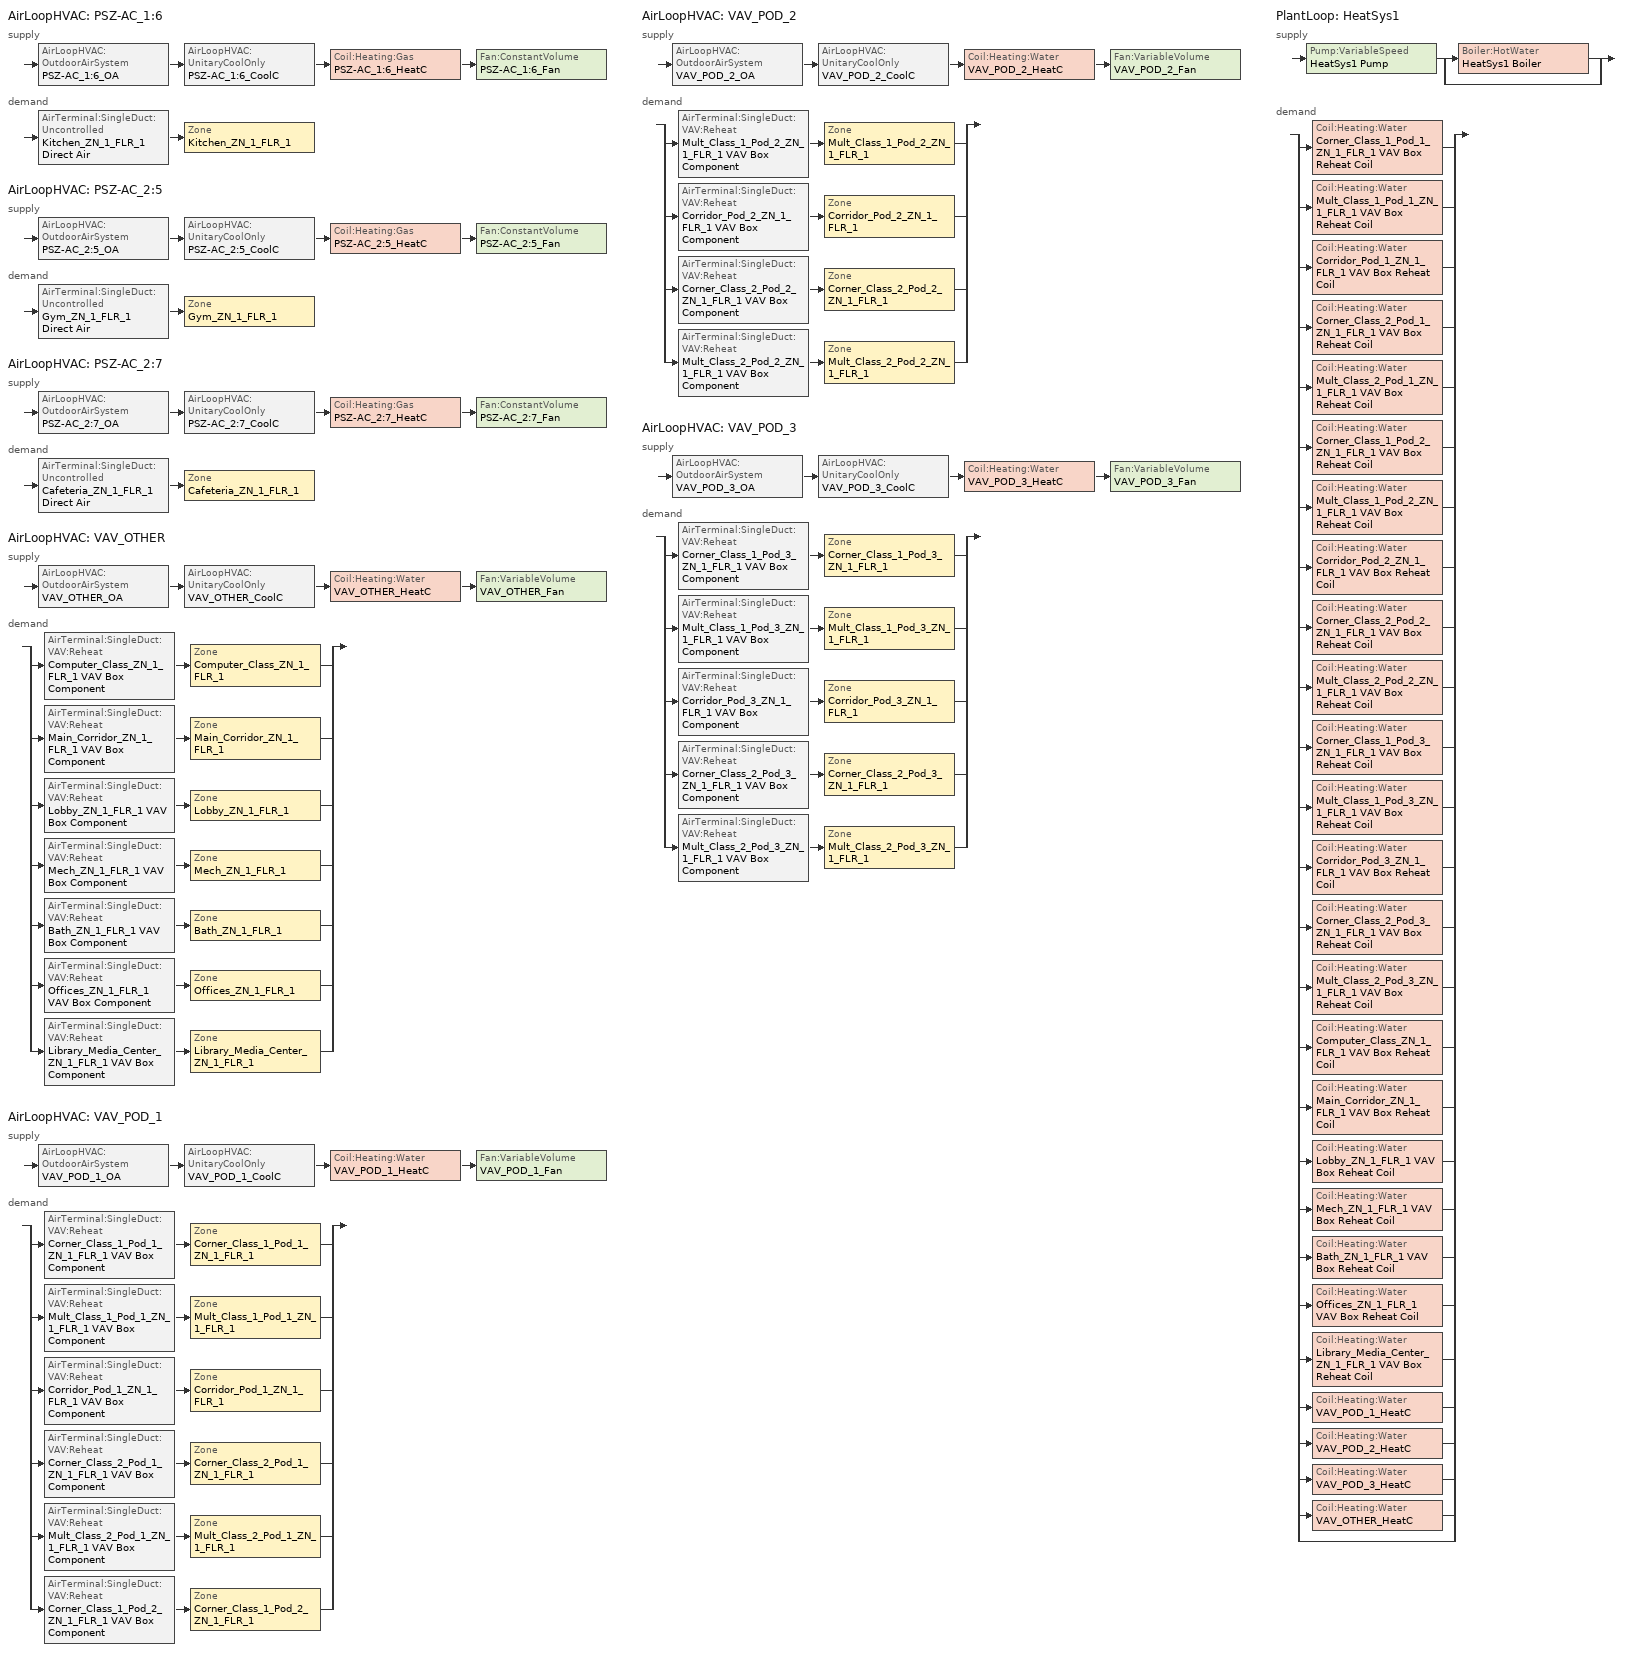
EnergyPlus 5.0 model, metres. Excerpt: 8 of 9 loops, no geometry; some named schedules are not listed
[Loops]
AirLoopHVAC 'PSZ-AC_1:6'
 supply: AirLoopHVAC:OutdoorAirSystem 'PSZ-AC_1:6_OA' > AirLoopHVAC:UnitaryCoolOnly 'PSZ-AC_1:6_CoolC' > Coil:Heating:Gas 'PSZ-AC_1:6_HeatC' > Fan:ConstantVolume 'PSZ-AC_1:6_Fan'
 demand: AirTerminal:SingleDuct:Uncontrolled 'Kitchen_ZN_1_FLR_1 Direct Air' > Zone 'Kitchen_ZN_1_FLR_1'
AirLoopHVAC 'PSZ-AC_2:5'
 supply: AirLoopHVAC:OutdoorAirSystem 'PSZ-AC_2:5_OA' > AirLoopHVAC:UnitaryCoolOnly 'PSZ-AC_2:5_CoolC' > Coil:Heating:Gas 'PSZ-AC_2:5_HeatC' > Fan:ConstantVolume 'PSZ-AC_2:5_Fan'
 demand: AirTerminal:SingleDuct:Uncontrolled 'Gym_ZN_1_FLR_1 Direct Air' > Zone 'Gym_ZN_1_FLR_1'
AirLoopHVAC 'PSZ-AC_2:7'
 supply: AirLoopHVAC:OutdoorAirSystem 'PSZ-AC_2:7_OA' > AirLoopHVAC:UnitaryCoolOnly 'PSZ-AC_2:7_CoolC' > Coil:Heating:Gas 'PSZ-AC_2:7_HeatC' > Fan:ConstantVolume 'PSZ-AC_2:7_Fan'
 demand: AirTerminal:SingleDuct:Uncontrolled 'Cafeteria_ZN_1_FLR_1 Direct Air' > Zone 'Cafeteria_ZN_1_FLR_1'
AirLoopHVAC 'VAV_OTHER'
 supply: AirLoopHVAC:OutdoorAirSystem 'VAV_OTHER_OA' > AirLoopHVAC:UnitaryCoolOnly 'VAV_OTHER_CoolC' > Coil:Heating:Water 'VAV_OTHER_HeatC' > Fan:VariableVolume 'VAV_OTHER_Fan'
 demand: split
  | AirTerminal:SingleDuct:VAV:Reheat 'Computer_Class_ZN_1_FLR_1 VAV Box Component' > Zone 'Computer_Class_ZN_1_FLR_1'
  | AirTerminal:SingleDuct:VAV:Reheat 'Main_Corridor_ZN_1_FLR_1 VAV Box Component' > Zone 'Main_Corridor_ZN_1_FLR_1'
  | AirTerminal:SingleDuct:VAV:Reheat 'Lobby_ZN_1_FLR_1 VAV Box Component' > Zone 'Lobby_ZN_1_FLR_1'
  | AirTerminal:SingleDuct:VAV:Reheat 'Mech_ZN_1_FLR_1 VAV Box Component' > Zone 'Mech_ZN_1_FLR_1'
  | AirTerminal:SingleDuct:VAV:Reheat 'Bath_ZN_1_FLR_1 VAV Box Component' > Zone 'Bath_ZN_1_FLR_1'
  | AirTerminal:SingleDuct:VAV:Reheat 'Offices_ZN_1_FLR_1 VAV Box Component' > Zone 'Offices_ZN_1_FLR_1'
  | AirTerminal:SingleDuct:VAV:Reheat 'Library_Media_Center_ZN_1_FLR_1 VAV Box Component' > Zone 'Library_Media_Center_ZN_1_FLR_1'
AirLoopHVAC 'VAV_POD_1'
 supply: AirLoopHVAC:OutdoorAirSystem 'VAV_POD_1_OA' > AirLoopHVAC:UnitaryCoolOnly 'VAV_POD_1_CoolC' > Coil:Heating:Water 'VAV_POD_1_HeatC' > Fan:VariableVolume 'VAV_POD_1_Fan'
 demand: split
  | AirTerminal:SingleDuct:VAV:Reheat 'Corner_Class_1_Pod_1_ZN_1_FLR_1 VAV Box Component' > Zone 'Corner_Class_1_Pod_1_ZN_1_FLR_1'
  | AirTerminal:SingleDuct:VAV:Reheat 'Mult_Class_1_Pod_1_ZN_1_FLR_1 VAV Box Component' > Zone 'Mult_Class_1_Pod_1_ZN_1_FLR_1'
  | AirTerminal:SingleDuct:VAV:Reheat 'Corridor_Pod_1_ZN_1_FLR_1 VAV Box Component' > Zone 'Corridor_Pod_1_ZN_1_FLR_1'
  | AirTerminal:SingleDuct:VAV:Reheat 'Corner_Class_2_Pod_1_ZN_1_FLR_1 VAV Box Component' > Zone 'Corner_Class_2_Pod_1_ZN_1_FLR_1'
  | AirTerminal:SingleDuct:VAV:Reheat 'Mult_Class_2_Pod_1_ZN_1_FLR_1 VAV Box Component' > Zone 'Mult_Class_2_Pod_1_ZN_1_FLR_1'
  | AirTerminal:SingleDuct:VAV:Reheat 'Corner_Class_1_Pod_2_ZN_1_FLR_1 VAV Box Component' > Zone 'Corner_Class_1_Pod_2_ZN_1_FLR_1'
AirLoopHVAC 'VAV_POD_2'
 supply: AirLoopHVAC:OutdoorAirSystem 'VAV_POD_2_OA' > AirLoopHVAC:UnitaryCoolOnly 'VAV_POD_2_CoolC' > Coil:Heating:Water 'VAV_POD_2_HeatC' > Fan:VariableVolume 'VAV_POD_2_Fan'
 demand: split
  | AirTerminal:SingleDuct:VAV:Reheat 'Mult_Class_1_Pod_2_ZN_1_FLR_1 VAV Box Component' > Zone 'Mult_Class_1_Pod_2_ZN_1_FLR_1'
  | AirTerminal:SingleDuct:VAV:Reheat 'Corridor_Pod_2_ZN_1_FLR_1 VAV Box Component' > Zone 'Corridor_Pod_2_ZN_1_FLR_1'
  | AirTerminal:SingleDuct:VAV:Reheat 'Corner_Class_2_Pod_2_ZN_1_FLR_1 VAV Box Component' > Zone 'Corner_Class_2_Pod_2_ZN_1_FLR_1'
  | AirTerminal:SingleDuct:VAV:Reheat 'Mult_Class_2_Pod_2_ZN_1_FLR_1 VAV Box Component' > Zone 'Mult_Class_2_Pod_2_ZN_1_FLR_1'
AirLoopHVAC 'VAV_POD_3'
 supply: AirLoopHVAC:OutdoorAirSystem 'VAV_POD_3_OA' > AirLoopHVAC:UnitaryCoolOnly 'VAV_POD_3_CoolC' > Coil:Heating:Water 'VAV_POD_3_HeatC' > Fan:VariableVolume 'VAV_POD_3_Fan'
 demand: split
  | AirTerminal:SingleDuct:VAV:Reheat 'Corner_Class_1_Pod_3_ZN_1_FLR_1 VAV Box Component' > Zone 'Corner_Class_1_Pod_3_ZN_1_FLR_1'
  | AirTerminal:SingleDuct:VAV:Reheat 'Mult_Class_1_Pod_3_ZN_1_FLR_1 VAV Box Component' > Zone 'Mult_Class_1_Pod_3_ZN_1_FLR_1'
  | AirTerminal:SingleDuct:VAV:Reheat 'Corridor_Pod_3_ZN_1_FLR_1 VAV Box Component' > Zone 'Corridor_Pod_3_ZN_1_FLR_1'
  | AirTerminal:SingleDuct:VAV:Reheat 'Corner_Class_2_Pod_3_ZN_1_FLR_1 VAV Box Component' > Zone 'Corner_Class_2_Pod_3_ZN_1_FLR_1'
  | AirTerminal:SingleDuct:VAV:Reheat 'Mult_Class_2_Pod_3_ZN_1_FLR_1 VAV Box Component' > Zone 'Mult_Class_2_Pod_3_ZN_1_FLR_1'
PlantLoop 'HeatSys1'
 supply: Pump:VariableSpeed 'HeatSys1 Pump' > split
  | Boiler:HotWater 'HeatSys1 Boiler'
  | bypass
 demand: split
  | Coil:Heating:Water 'Corner_Class_1_Pod_1_ZN_1_FLR_1 VAV Box Reheat Coil'
  | Coil:Heating:Water 'Mult_Class_1_Pod_1_ZN_1_FLR_1 VAV Box Reheat Coil'
  | Coil:Heating:Water 'Corridor_Pod_1_ZN_1_FLR_1 VAV Box Reheat Coil'
  | Coil:Heating:Water 'Corner_Class_2_Pod_1_ZN_1_FLR_1 VAV Box Reheat Coil'
  | Coil:Heating:Water 'Mult_Class_2_Pod_1_ZN_1_FLR_1 VAV Box Reheat Coil'
  | Coil:Heating:Water 'Corner_Class_1_Pod_2_ZN_1_FLR_1 VAV Box Reheat Coil'
  | Coil:Heating:Water 'Mult_Class_1_Pod_2_ZN_1_FLR_1 VAV Box Reheat Coil'
  | Coil:Heating:Water 'Corridor_Pod_2_ZN_1_FLR_1 VAV Box Reheat Coil'
  | Coil:Heating:Water 'Corner_Class_2_Pod_2_ZN_1_FLR_1 VAV Box Reheat Coil'
  | Coil:Heating:Water 'Mult_Class_2_Pod_2_ZN_1_FLR_1 VAV Box Reheat Coil'
  | Coil:Heating:Water 'Corner_Class_1_Pod_3_ZN_1_FLR_1 VAV Box Reheat Coil'
  | Coil:Heating:Water 'Mult_Class_1_Pod_3_ZN_1_FLR_1 VAV Box Reheat Coil'
  | Coil:Heating:Water 'Corridor_Pod_3_ZN_1_FLR_1 VAV Box Reheat Coil'
  | Coil:Heating:Water 'Corner_Class_2_Pod_3_ZN_1_FLR_1 VAV Box Reheat Coil'
  | Coil:Heating:Water 'Mult_Class_2_Pod_3_ZN_1_FLR_1 VAV Box Reheat Coil'
  | Coil:Heating:Water 'Computer_Class_ZN_1_FLR_1 VAV Box Reheat Coil'
  | Coil:Heating:Water 'Main_Corridor_ZN_1_FLR_1 VAV Box Reheat Coil'
  | Coil:Heating:Water 'Lobby_ZN_1_FLR_1 VAV Box Reheat Coil'
  | Coil:Heating:Water 'Mech_ZN_1_FLR_1 VAV Box Reheat Coil'
  | Coil:Heating:Water 'Bath_ZN_1_FLR_1 VAV Box Reheat Coil'
  | Coil:Heating:Water 'Offices_ZN_1_FLR_1 VAV Box Reheat Coil'
  | Coil:Heating:Water 'Library_Media_Center_ZN_1_FLR_1 VAV Box Reheat Coil'
  | Coil:Heating:Water 'VAV_POD_1_HeatC'
  | Coil:Heating:Water 'VAV_POD_2_HeatC'
  | Coil:Heating:Water 'VAV_POD_3_HeatC'
  | Coil:Heating:Water 'VAV_OTHER_HeatC'
  | bypass
[Fan:ConstantVolume] Availablility Schedule=HVACOperationSchd; Pressure Rise=622; Maximum Flow Rate=AUTOSIZE; Motor In Airstream Fraction=1
Name | Fan Efficiency | Motor Efficiency
PSZ-AC_1:6_Fan | 0.53625 | 0.825
PSZ-AC_2:5_Fan | 0.546 | 0.84
PSZ-AC_2:7_Fan | 0.56875 | 0.875
[Fan:VariableVolume] Availability Schedule=HVACOperationSchd; Maximum Flow Rate {m3/s}=AUTOSIZE; Minimum Flow Rate {m3/s}=0; Motor In Airstream Fraction=1; Fan Coefficient 1=0.0407599; Fan Coefficient 2=0.088045; Fan Coefficient 3=-0.0729261; Fan Coefficient 4=0.94374; Fan Coefficient 5=0
Name | Fan Efficiency | Pressure Rise | Motor Efficiency
VAV_OTHER_Fan; VAV_POD_1_Fan | 0.5915 | 1109.648 | 0.91
VAV_POD_2_Fan; VAV_POD_3_Fan | 0.56875 | 622 | 0.875
[Fan:ZoneExhaust] Availability Schedule=HVACOperationSchd
Name | Fan Efficiency | Pressure Rise {Pa} | Maximum Flow Rate {m3/s} [*******]
Bath_ZN_1_FLR_1 Exhaust Fan | 0.338 | 125 | 0.2832
Cafeteria_ZN_1_FLR_1 Exhaust Fan | 1 | 1.0e-006 | 1.3554
Kitchen_ZN_1_FLR_1 Exhaust Fan | 1 | 1.0e-006 | 0.2016
[Coil:Heating:Gas] Availability Schedule=ALWAYS_ON; Nominal Capacity=AUTOSIZE
Name | Gas Burner Efficiency
PSZ-AC_1:6_HeatC; PSZ-AC_2:5_HeatC | 0.8
PSZ-AC_2:7_HeatC | 0.78
[Coil:Cooling:DX:SingleSpeed] Availability Schedule=ALWAYS_ON; Rated Total Cooling Capacity {W}=AUTOSIZE; Rated Sensible Heat Ratio=AUTOSIZE; Rated Air Flow Rate=AUTOSIZE; Total Cooling Capacity Function of Temperature Curve=Cool-Cap-fT; Total Cooling Capacity Function of Flow Fraction Curve=ConstantCubic; Energy Input Ratio Function of Temperature Curve=Cool-EIR-fT; Energy Input Ratio Function of Flow Fraction Curve=ConstantCubic; Part Load Fraction Correlation Curve=Cool-PLF-fPLR
Name | Rated COP
PSZ-AC_1:6_CoolC DXCoil | 3.66668
PSZ-AC_2:5_CoolC DXCoil | 3.50016
[Coil:Cooling:DX:TwoSpeed] Availability Schedule=ALWAYS_ON; Rated High Speed Total Cooling Capacity {W}=AUTOSIZE; Rated High Speed Sensible Heat Ratio=AUTOSIZE; Rated High Speed Air Flow Rate {m3/s}=AUTOSIZE; Total Cooling Capacity Function of Temperature Curve=Measured_CoolCStandard10Ton_CapFT; Total Cooling Capacity Function of Flow Fraction Curve=Measured_CoolCStandard10Ton_CapFF; Energy Input Ratio Function of Temperature Curve=Measured_CoolCStandard10Ton_EIRFT; Energy Input Ratio Function of Flow Fraction Curve=Measured_CoolCStandard10Ton_EIRFFF; Part Load Fraction Correlation Curve=No_PLR_Degredation; Rated Low Speed Total Cooling Capacity {W}=AUTOSIZE; Rated Low Speed Sensible Heat Ratio=AUTOSIZE; Rated Low Speed Air Flow Rate {m3/s}=AUTOSIZE; Low Speed Total Cooling Capacity Function of Temperature Curve=Measured_LowSpeedCoolCapLSFT; Low Speed Energy Input Ratio Function of Temperature Curve=Measured_LowSpeedCoolEIRLSFT
Name | Rated High Speed COP | Rated Low Speed COP				Based on measured 13.96 EER without Evap Fan
PSZ-AC_2:7_CoolC DXCoil | 3.30033 | 3.34947
VAV_OTHER_CoolC DXCoil; VAV_POD_1_CoolC DXCoil; VAV_POD_2_CoolC DXCoil; VAV_POD_3_CoolC DXCoil | 3.23372 | 3.28187
[Coil:Heating:Water] Availablility Schedule=ALWAYS_ON; U-Factor Times Area Value {W/K}=AUTOSIZE; Maximum Water Flow Rate {m3/s}=AUTOSIZE; Coil Peformance input method=UFactorTimesAreaAndDesignWaterFlowRate; Nominal Capacity=AUTOSIZE; Design Inlet Water Temperature=82.2; Design Inlet Air Temperature=16.6; Design Outlet Water Temperature=71.1; Design Outlet Air Temperature=32.2
Bath_ZN_1_FLR_1 VAV Box Reheat Coil; Computer_Class_ZN_1_FLR_1 VAV Box Reheat Coil; Corner_Class_1_Pod_1_ZN_1_FLR_1 VAV Box Reheat Coil; Corner_Class_1_Pod_2_ZN_1_FLR_1 VAV Box Reheat Coil; Corner_Class_1_Pod_3_ZN_1_FLR_1 VAV Box Reheat Coil; Corner_Class_2_Pod_1_ZN_1_FLR_1 VAV Box Reheat Coil; Corner_Class_2_Pod_2_ZN_1_FLR_1 VAV Box Reheat Coil; Corner_Class_2_Pod_3_ZN_1_FLR_1 VAV Box Reheat Coil; Corridor_Pod_1_ZN_1_FLR_1 VAV Box Reheat Coil; Corridor_Pod_2_ZN_1_FLR_1 VAV Box Reheat Coil; Corridor_Pod_3_ZN_1_FLR_1 VAV Box Reheat Coil; Library_Media_Center_ZN_1_FLR_1 VAV Box Reheat Coil; Lobby_ZN_1_FLR_1 VAV Box Reheat Coil; Main_Corridor_ZN_1_FLR_1 VAV Box Reheat Coil; Mech_ZN_1_FLR_1 VAV Box Reheat Coil; Mult_Class_1_Pod_1_ZN_1_FLR_1 VAV Box Reheat Coil; Mult_Class_1_Pod_2_ZN_1_FLR_1 VAV Box Reheat Coil; Mult_Class_1_Pod_3_ZN_1_FLR_1 VAV Box Reheat Coil; Mult_Class_2_Pod_1_ZN_1_FLR_1 VAV Box Reheat Coil; Mult_Class_2_Pod_2_ZN_1_FLR_1 VAV Box Reheat Coil; Mult_Class_2_Pod_3_ZN_1_FLR_1 VAV Box Reheat Coil; Offices_ZN_1_FLR_1 VAV Box Reheat Coil; VAV_OTHER_HeatC; VAV_POD_1_HeatC; VAV_POD_2_HeatC; VAV_POD_3_HeatC
[AirTerminal:SingleDuct:VAV:Reheat] Availability Schedule=ALWAYS_ON; Maximum Air Flow Rate {m3/s}=AUTOSIZE; Zone Minimum Air Flow Input Method=Constant; Constant Minimum Air Flow Fraction=0.3; Maximum Hot Water or Steam Flow Rate {m3/s}=AUTOSIZE; Minimum Hot Water or Steam Flow Rate {m3/s}=0; Convergence Tolerance=0.001; Damper Heating Action=NORMAL
Name | Reheat Coil
Bath_ZN_1_FLR_1 VAV Box Component | Bath_ZN_1_FLR_1 VAV Box Reheat Coil
Computer_Class_ZN_1_FLR_1 VAV Box Component | Computer_Class_ZN_1_FLR_1 VAV Box Reheat Coil
Corner_Class_1_Pod_1_ZN_1_FLR_1 VAV Box Component | Corner_Class_1_Pod_1_ZN_1_FLR_1 VAV Box Reheat Coil
Corner_Class_1_Pod_2_ZN_1_FLR_1 VAV Box Component | Corner_Class_1_Pod_2_ZN_1_FLR_1 VAV Box Reheat Coil
Corner_Class_1_Pod_3_ZN_1_FLR_1 VAV Box Component | Corner_Class_1_Pod_3_ZN_1_FLR_1 VAV Box Reheat Coil
Corner_Class_2_Pod_1_ZN_1_FLR_1 VAV Box Component | Corner_Class_2_Pod_1_ZN_1_FLR_1 VAV Box Reheat Coil
Corner_Class_2_Pod_2_ZN_1_FLR_1 VAV Box Component | Corner_Class_2_Pod_2_ZN_1_FLR_1 VAV Box Reheat Coil
Corner_Class_2_Pod_3_ZN_1_FLR_1 VAV Box Component | Corner_Class_2_Pod_3_ZN_1_FLR_1 VAV Box Reheat Coil
Corridor_Pod_1_ZN_1_FLR_1 VAV Box Component | Corridor_Pod_1_ZN_1_FLR_1 VAV Box Reheat Coil
Corridor_Pod_2_ZN_1_FLR_1 VAV Box Component | Corridor_Pod_2_ZN_1_FLR_1 VAV Box Reheat Coil
Corridor_Pod_3_ZN_1_FLR_1 VAV Box Component | Corridor_Pod_3_ZN_1_FLR_1 VAV Box Reheat Coil
Library_Media_Center_ZN_1_FLR_1 VAV Box Component | Library_Media_Center_ZN_1_FLR_1 VAV Box Reheat Coil
Lobby_ZN_1_FLR_1 VAV Box Component | Lobby_ZN_1_FLR_1 VAV Box Reheat Coil
Main_Corridor_ZN_1_FLR_1 VAV Box Component | Main_Corridor_ZN_1_FLR_1 VAV Box Reheat Coil
Mech_ZN_1_FLR_1 VAV Box Component | Mech_ZN_1_FLR_1 VAV Box Reheat Coil
Mult_Class_1_Pod_1_ZN_1_FLR_1 VAV Box Component | Mult_Class_1_Pod_1_ZN_1_FLR_1 VAV Box Reheat Coil
Mult_Class_1_Pod_2_ZN_1_FLR_1 VAV Box Component | Mult_Class_1_Pod_2_ZN_1_FLR_1 VAV Box Reheat Coil
Mult_Class_1_Pod_3_ZN_1_FLR_1 VAV Box Component | Mult_Class_1_Pod_3_ZN_1_FLR_1 VAV Box Reheat Coil
Mult_Class_2_Pod_1_ZN_1_FLR_1 VAV Box Component | Mult_Class_2_Pod_1_ZN_1_FLR_1 VAV Box Reheat Coil
Mult_Class_2_Pod_2_ZN_1_FLR_1 VAV Box Component | Mult_Class_2_Pod_2_ZN_1_FLR_1 VAV Box Reheat Coil
Mult_Class_2_Pod_3_ZN_1_FLR_1 VAV Box Component | Mult_Class_2_Pod_3_ZN_1_FLR_1 VAV Box Reheat Coil
Offices_ZN_1_FLR_1 VAV Box Component | Offices_ZN_1_FLR_1 VAV Box Reheat Coil
[Zone equipment]
Bath_ZN_1_FLR_1: Bath_ZN_1_FLR_1 Exhaust Fan, Bath_ZN_1_FLR_1 VAV Box Component
Cafeteria_ZN_1_FLR_1: Cafeteria_ZN_1_FLR_1 Exhaust Fan, Cafeteria_ZN_1_FLR_1 Direct Air
Computer_Class_ZN_1_FLR_1: Computer_Class_ZN_1_FLR_1 VAV Box Component
Corner_Class_1_Pod_1_ZN_1_FLR_1: Corner_Class_1_Pod_1_ZN_1_FLR_1 VAV Box Component
Corner_Class_1_Pod_2_ZN_1_FLR_1: Corner_Class_1_Pod_2_ZN_1_FLR_1 VAV Box Component
Corner_Class_1_Pod_3_ZN_1_FLR_1: Corner_Class_1_Pod_3_ZN_1_FLR_1 VAV Box Component
Corner_Class_2_Pod_1_ZN_1_FLR_1: Corner_Class_2_Pod_1_ZN_1_FLR_1 VAV Box Component
Corner_Class_2_Pod_2_ZN_1_FLR_1: Corner_Class_2_Pod_2_ZN_1_FLR_1 VAV Box Component
Corner_Class_2_Pod_3_ZN_1_FLR_1: Corner_Class_2_Pod_3_ZN_1_FLR_1 VAV Box Component
Corridor_Pod_1_ZN_1_FLR_1: Corridor_Pod_1_ZN_1_FLR_1 VAV Box Component
Corridor_Pod_2_ZN_1_FLR_1: Corridor_Pod_2_ZN_1_FLR_1 VAV Box Component
Corridor_Pod_3_ZN_1_FLR_1: Corridor_Pod_3_ZN_1_FLR_1 VAV Box Component
Gym_ZN_1_FLR_1: Gym_ZN_1_FLR_1 Direct Air
Kitchen_ZN_1_FLR_1: Kitchen_ZN_1_FLR_1 Exhaust Fan, Kitchen_ZN_1_FLR_1 Direct Air
Library_Media_Center_ZN_1_FLR_1: Library_Media_Center_ZN_1_FLR_1 VAV Box Component
Lobby_ZN_1_FLR_1: Lobby_ZN_1_FLR_1 VAV Box Component
Main_Corridor_ZN_1_FLR_1: Main_Corridor_ZN_1_FLR_1 VAV Box Component
Mech_ZN_1_FLR_1: Mech_ZN_1_FLR_1 VAV Box Component
Mult_Class_1_Pod_1_ZN_1_FLR_1: Mult_Class_1_Pod_1_ZN_1_FLR_1 VAV Box Component
Mult_Class_1_Pod_2_ZN_1_FLR_1: Mult_Class_1_Pod_2_ZN_1_FLR_1 VAV Box Component
Mult_Class_1_Pod_3_ZN_1_FLR_1: Mult_Class_1_Pod_3_ZN_1_FLR_1 VAV Box Component
Mult_Class_2_Pod_1_ZN_1_FLR_1: Mult_Class_2_Pod_1_ZN_1_FLR_1 VAV Box Component
Mult_Class_2_Pod_2_ZN_1_FLR_1: Mult_Class_2_Pod_2_ZN_1_FLR_1 VAV Box Component
Mult_Class_2_Pod_3_ZN_1_FLR_1: Mult_Class_2_Pod_3_ZN_1_FLR_1 VAV Box Component
Offices_ZN_1_FLR_1: Offices_ZN_1_FLR_1 VAV Box Component
[Sizing:Zone] Zone Cooling Design Supply Air Temperature {C}=12.8; Zone Heating Design Supply Air Temperature {C}=50; Zone Cooling Design Supply Air Humidity Ratio {kg-H20/kg-air}=0.0085; Zone Heating Design Supply Air Humidity Ratio {kg-H20/kg-air}=0.008; Cooling Design Air Flow Method {Flow/Zone | DesignDay | DesignDayWithLimit}=DesignDay; Heating Design Air Flow Method {Flow/Zone | DesignDay}=DesignDay
Name | Outdoor Air Method | Outside Air Flow per Person {(m3/s)/person} | Outside Air Flow per Zone Floor Area {(m3/s)/m2}
Bath_ZN_1_FLR_1 | Flow/Person | 0.025
Cafeteria_ZN_1_FLR_1; Gym_ZN_1_FLR_1; Offices_ZN_1_FLR_1 | Flow/Person | 0.01
Computer_Class_ZN_1_FLR_1; Corner_Class_1_Pod_1_ZN_1_FLR_1; Corner_Class_1_Pod_2_ZN_1_FLR_1; Corner_Class_1_Pod_3_ZN_1_FLR_1; Corner_Class_2_Pod_1_ZN_1_FLR_1; Corner_Class_2_Pod_2_ZN_1_FLR_1; Corner_Class_2_Pod_3_ZN_1_FLR_1; Kitchen_ZN_1_FLR_1; Library_Media_Center_ZN_1_FLR_1; Mult_Class_1_Pod_1_ZN_1_FLR_1; Mult_Class_1_Pod_2_ZN_1_FLR_1; Mult_Class_1_Pod_3_ZN_1_FLR_1; Mult_Class_2_Pod_1_ZN_1_FLR_1; Mult_Class_2_Pod_2_ZN_1_FLR_1; Mult_Class_2_Pod_3_ZN_1_FLR_1 | Flow/Person | 0.008
Corridor_Pod_1_ZN_1_FLR_1; Corridor_Pod_2_ZN_1_FLR_1; Corridor_Pod_3_ZN_1_FLR_1; Lobby_ZN_1_FLR_1; Main_Corridor_ZN_1_FLR_1 | Flow/Area |  | 0.0005
Mech_ZN_1_FLR_1 | Flow/Area |  | 0.00025
[ZoneControl:Thermostat] Control Type Schedule=Dual Zone Control Type Sched
Name | Zone | Control 1
Bath_ZN_1_FLR_1 Thermostat | Bath_ZN_1_FLR_1 | Bath_ZN_1_FLR_1 DualSPSched
Cafeteria_ZN_1_FLR_1 Thermostat | Cafeteria_ZN_1_FLR_1 | Cafeteria_ZN_1_FLR_1 DualSPSched
Computer_Class_ZN_1_FLR_1 Thermostat | Computer_Class_ZN_1_FLR_1 | Computer_Class_ZN_1_FLR_1 DualSPSched
Corner_Class_1_Pod_1_ZN_1_FLR_1 Thermostat | Corner_Class_1_Pod_1_ZN_1_FLR_1 | Corner_Class_1_Pod_1_ZN_1_FLR_1 DualSPSched
Corner_Class_1_Pod_2_ZN_1_FLR_1 Thermostat | Corner_Class_1_Pod_2_ZN_1_FLR_1 | Corner_Class_1_Pod_2_ZN_1_FLR_1 DualSPSched
Corner_Class_1_Pod_3_ZN_1_FLR_1 Thermostat | Corner_Class_1_Pod_3_ZN_1_FLR_1 | Corner_Class_1_Pod_3_ZN_1_FLR_1 DualSPSched
Corner_Class_2_Pod_1_ZN_1_FLR_1 Thermostat | Corner_Class_2_Pod_1_ZN_1_FLR_1 | Corner_Class_2_Pod_1_ZN_1_FLR_1 DualSPSched
Corner_Class_2_Pod_2_ZN_1_FLR_1 Thermostat | Corner_Class_2_Pod_2_ZN_1_FLR_1 | Corner_Class_2_Pod_2_ZN_1_FLR_1 DualSPSched
Corner_Class_2_Pod_3_ZN_1_FLR_1 Thermostat | Corner_Class_2_Pod_3_ZN_1_FLR_1 | Corner_Class_2_Pod_3_ZN_1_FLR_1 DualSPSched
Corridor_Pod_1_ZN_1_FLR_1 Thermostat | Corridor_Pod_1_ZN_1_FLR_1 | Corridor_Pod_1_ZN_1_FLR_1 DualSPSched
Corridor_Pod_2_ZN_1_FLR_1 Thermostat | Corridor_Pod_2_ZN_1_FLR_1 | Corridor_Pod_2_ZN_1_FLR_1 DualSPSched
Corridor_Pod_3_ZN_1_FLR_1 Thermostat | Corridor_Pod_3_ZN_1_FLR_1 | Corridor_Pod_3_ZN_1_FLR_1 DualSPSched
Gym_ZN_1_FLR_1 Thermostat | Gym_ZN_1_FLR_1 | Gym_ZN_1_FLR_1 DualSPSched
Kitchen_ZN_1_FLR_1 Thermostat | Kitchen_ZN_1_FLR_1 | Kitchen_ZN_1_FLR_1 DualSPSched
Library_Media_Center_ZN_1_FLR_1 Thermostat | Library_Media_Center_ZN_1_FLR_1 | Library_Media_Center_ZN_1_FLR_1 DualSPSched
Lobby_ZN_1_FLR_1 Thermostat | Lobby_ZN_1_FLR_1 | Lobby_ZN_1_FLR_1 DualSPSched
Main_Corridor_ZN_1_FLR_1 Thermostat | Main_Corridor_ZN_1_FLR_1 | Main_Corridor_ZN_1_FLR_1 DualSPSched
Mech_ZN_1_FLR_1 Thermostat | Mech_ZN_1_FLR_1 | Mech_ZN_1_FLR_1 DualSPSched
Mult_Class_1_Pod_1_ZN_1_FLR_1 Thermostat | Mult_Class_1_Pod_1_ZN_1_FLR_1 | Mult_Class_1_Pod_1_ZN_1_FLR_1 DualSPSched
Mult_Class_1_Pod_2_ZN_1_FLR_1 Thermostat | Mult_Class_1_Pod_2_ZN_1_FLR_1 | Mult_Class_1_Pod_2_ZN_1_FLR_1 DualSPSched
Mult_Class_1_Pod_3_ZN_1_FLR_1 Thermostat | Mult_Class_1_Pod_3_ZN_1_FLR_1 | Mult_Class_1_Pod_3_ZN_1_FLR_1 DualSPSched
Mult_Class_2_Pod_1_ZN_1_FLR_1 Thermostat | Mult_Class_2_Pod_1_ZN_1_FLR_1 | Mult_Class_2_Pod_1_ZN_1_FLR_1 DualSPSched
Mult_Class_2_Pod_2_ZN_1_FLR_1 Thermostat | Mult_Class_2_Pod_2_ZN_1_FLR_1 | Mult_Class_2_Pod_2_ZN_1_FLR_1 DualSPSched
Mult_Class_2_Pod_3_ZN_1_FLR_1 Thermostat | Mult_Class_2_Pod_3_ZN_1_FLR_1 | Mult_Class_2_Pod_3_ZN_1_FLR_1 DualSPSched
Offices_ZN_1_FLR_1 Thermostat | Offices_ZN_1_FLR_1 | Offices_ZN_1_FLR_1 DualSPSched
[ThermostatSetpoint:DualSetpoint]
Name | Heating Setpoint Temperature Schedule | Cooling Setpoint Temperature Schedule
Bath_ZN_1_FLR_1 DualSPSched; Corridor_Pod_1_ZN_1_FLR_1 DualSPSched; Corridor_Pod_2_ZN_1_FLR_1 DualSPSched; Corridor_Pod_3_ZN_1_FLR_1 DualSPSched; Kitchen_ZN_1_FLR_1 DualSPSched; Main_Corridor_ZN_1_FLR_1 DualSPSched; Mech_ZN_1_FLR_1 DualSPSched | HTGSETP_SCH_BathCorrMechKitchen | CLGSETP_SCH_BathCorrMechKitchen
Cafeteria_ZN_1_FLR_1 DualSPSched; Computer_Class_ZN_1_FLR_1 DualSPSched; Corner_Class_1_Pod_1_ZN_1_FLR_1 DualSPSched; Corner_Class_1_Pod_2_ZN_1_FLR_1 DualSPSched; Corner_Class_1_Pod_3_ZN_1_FLR_1 DualSPSched; Corner_Class_2_Pod_1_ZN_1_FLR_1 DualSPSched; Corner_Class_2_Pod_2_ZN_1_FLR_1 DualSPSched; Corner_Class_2_Pod_3_ZN_1_FLR_1 DualSPSched; Gym_ZN_1_FLR_1 DualSPSched; Library_Media_Center_ZN_1_FLR_1 DualSPSched; Lobby_ZN_1_FLR_1 DualSPSched; Mult_Class_1_Pod_1_ZN_1_FLR_1 DualSPSched; Mult_Class_1_Pod_2_ZN_1_FLR_1 DualSPSched; Mult_Class_1_Pod_3_ZN_1_FLR_1 DualSPSched; Mult_Class_2_Pod_1_ZN_1_FLR_1 DualSPSched; Mult_Class_2_Pod_2_ZN_1_FLR_1 DualSPSched; Mult_Class_2_Pod_3_ZN_1_FLR_1 DualSPSched; Offices_ZN_1_FLR_1 DualSPSched | HTGSETP_SCH | CLGSETP_SCH
[SetpointManager:SingleZone:Reheat] Control Variable=Temperature; Minimum Supply Air Temperature C=10; Maximum Supply Air Temperature C=50
Name | Control Zone | Setpoint Node or NodeList
SupAirTemp MngrCafeteria_ZN_1_FLR_1 | Cafeteria_ZN_1_FLR_1 | PSZ-AC_2:7 Supply Equipment Outlet Node
SupAirTemp MngrGym_ZN_1_FLR_1 | Gym_ZN_1_FLR_1 | PSZ-AC_2:5 Supply Equipment Outlet Node
SupAirTemp MngrKitchen_ZN_1_FLR_1 | Kitchen_ZN_1_FLR_1 | PSZ-AC_1:6 Supply Equipment Outlet Node
[SetpointManager:Scheduled]
Name | Control Variable {Temperature | others } | Schedule | Setpoint Node or NodeList | Control Variable {TEMP} | Setpoint Node
VAV_OTHER SAT setpoint | Temperature | Seasonal-Reset-Supply-Air-Temp-Sch | VAV_OTHER Supply Equipment Outlet Node
VAV_POD_1 SAT setpoint | Temperature | Seasonal-Reset-Supply-Air-Temp-Sch | VAV_POD_1 Supply Equipment Outlet Node
VAV_POD_2 SAT setpoint | Temperature | Seasonal-Reset-Supply-Air-Temp-Sch | VAV_POD_2 Supply Equipment Outlet Node
VAV_POD_3 SAT setpoint | Temperature | Seasonal-Reset-Supply-Air-Temp-Sch | VAV_POD_3 Supply Equipment Outlet Node
HeatSys1 Loop Setpoint Manager |  | HW-Loop-Temp-Schedule |  | Temperature | HeatSys1 Supply Outlet Node
[Sizing:System] Type Of Load To Size On {Sensible}=Sensible; Design Outdoor Air Flow Rate {m3/s}=AUTOSIZE; Preheat Design Temperature {C}=7; Preheat Design Humidity Ratio {kg-H2O/kg-air}=0.008; Precool Design Temperature {C}=12.8; Precool Design Humidity Ratio {kg-H2O/kg-air}=0.008; Central Cooling Design Supply Air Temperature {C}=12.8; Sizing Option {Coincident | NonCoincident}=NonCoincident; Central Cooling Design Supply Air Humidity Ratio {kg-H2O/kg-air}=0.0085; Central Heating Design Supply Air Humidity Ratio {kg-H2O/kg-air}=0.008; Cooling Design Air Flow Method=DesignDay; Heating Design Air Flow Method=DesignDay
Name | Minimum System Air Flow Ratio | Central Heating Design Supply Air Temperature {C} | 100% Outdoor Air in Cooling {Yes | No} | 100% Outdoor Air in Heating {Yes | No}
PSZ-AC_1:6 | 1 | 40 | YES | YES
PSZ-AC_2:5; PSZ-AC_2:7 | 1 | 40 | No | No
VAV_OTHER; VAV_POD_1; VAV_POD_2; VAV_POD_3 | 0.3 | 16.7 | No | No
[Controller:OutdoorAir] Minimum Outdoor Air Flow Rate {m3/s}=AUTOSIZE; Maximum Outdoor Air Flow Rate {m3/s}=AUTOSIZE; Economizer Control Action Type=ModulateFlow; Economizer Maximum Limit Dry-Bulb Temperature {C}=28; Economizer Maximum Limit Enthalpy {J/kg}=64000; Economizer Minimum Limit Dry-Bulb Temperature {C}=-100; Lockout Type=NoLockout; Minimum Limit Type=FixedMinimum; Minimum Outdoor Air Schedule=MinOA_Sched
Name | Economizer Control Type
PSZ-AC_1:6_OA_Controller | NoEconomizer
PSZ-AC_2:5_OA_Controller; PSZ-AC_2:7_OA_Controller; VAV_OTHER_OA_Controller; VAV_POD_1_OA_Controller; VAV_POD_2_OA_Controller; VAV_POD_3_OA_Controller | DifferentialDryBulb
[Controller:WaterCoil] Control Variable {Temperature | HumidityRatio | TemperatureAndHumidityRatio | Flow}=Temperature; Action {Normal | Reverse}=Normal; Actuator Variable {FLOW}=Flow; Controller Convergence Tolerance {delta C} [Delta temp from setpoint]=0.0001; Maximum Actuated Flow {m3/s}=AUTOSIZE; Minimum Actuated Flow {m3/s}=0
VAV_OTHER_HeatC_Controller; VAV_POD_1_HeatC_Controller; VAV_POD_2_HeatC_Controller; VAV_POD_3_HeatC_Controller
[AirLoopHVAC] Design Supply Air Flow Rate {m3/s}=AUTOSIZE
PSZ-AC_1:6; PSZ-AC_2:5; PSZ-AC_2:7; VAV_OTHER; VAV_POD_1; VAV_POD_2; VAV_POD_3
[AirLoopHVAC:UnitaryCoolOnly] Availablility Schedule=ALWAYS_ON
Name | Cooling Coil
PSZ-AC_1:6_CoolC | PSZ-AC_1:6_CoolC DXCoil
PSZ-AC_2:5_CoolC | PSZ-AC_2:5_CoolC DXCoil
PSZ-AC_2:7_CoolC | PSZ-AC_2:7_CoolC DXCoil
VAV_OTHER_CoolC | VAV_OTHER_CoolC DXCoil
VAV_POD_1_CoolC | VAV_POD_1_CoolC DXCoil
VAV_POD_2_CoolC | VAV_POD_2_CoolC DXCoil
VAV_POD_3_CoolC | VAV_POD_3_CoolC DXCoil
[AirTerminal:SingleDuct:Uncontrolled] Availability Schedule=ALWAYS_ON; Maximum Air Flow Rate {m3/s}=AUTOSIZE
Cafeteria_ZN_1_FLR_1 Direct Air; Gym_ZN_1_FLR_1 Direct Air; Kitchen_ZN_1_FLR_1 Direct Air
[SetpointManager:MixedAir]
Name | Control Variable {Temperature} | Control Variable | Setpoint Node or NodeList
PSZ-AC_1:6_CoolC SAT Manager; PSZ-AC_2:5_CoolC SAT Manager; PSZ-AC_2:7_CoolC SAT Manager; VAV_OTHER_CoolC SAT Manager; VAV_POD_1_CoolC SAT Manager; VAV_POD_2_CoolC SAT Manager; VAV_POD_3_CoolC SAT Manager | Temperature
PSZ-AC_1:6_HeatC MixedAir Manager |  | Temperature | PSZ-AC_1:6_HeatC-PSZ-AC_1:6_FanNode
PSZ-AC_1:6_OAMixed Air Temp Manager |  | Temperature | PSZ-AC_1:6_OA-PSZ-AC_1:6_CoolCNode
PSZ-AC_2:5_HeatC MixedAir Manager |  | Temperature | PSZ-AC_2:5_HeatC-PSZ-AC_2:5_FanNode
PSZ-AC_2:5_OAMixed Air Temp Manager |  | Temperature | PSZ-AC_2:5_OA-PSZ-AC_2:5_CoolCNode
PSZ-AC_2:7_HeatC MixedAir Manager |  | Temperature | PSZ-AC_2:7_HeatC-PSZ-AC_2:7_FanNode
PSZ-AC_2:7_OAMixed Air Temp Manager |  | Temperature | PSZ-AC_2:7_OA-PSZ-AC_2:7_CoolCNode
VAV_OTHER_HeatC SAT Manager | Temperature |  | VAV_OTHER_HeatC-VAV_OTHER_FanNode
VAV_OTHER_OAMixed Air Temp Manager |  | Temperature | VAV_OTHER_OA-VAV_OTHER_CoolCNode
VAV_POD_1_HeatC SAT Manager | Temperature |  | VAV_POD_1_HeatC-VAV_POD_1_FanNode
VAV_POD_1_OAMixed Air Temp Manager |  | Temperature | VAV_POD_1_OA-VAV_POD_1_CoolCNode
VAV_POD_2_HeatC SAT Manager | Temperature |  | VAV_POD_2_HeatC-VAV_POD_2_FanNode
VAV_POD_2_OAMixed Air Temp Manager |  | Temperature | VAV_POD_2_OA-VAV_POD_2_CoolCNode
VAV_POD_3_HeatC SAT Manager | Temperature |  | VAV_POD_3_HeatC-VAV_POD_3_FanNode
VAV_POD_3_OAMixed Air Temp Manager |  | Temperature | VAV_POD_3_OA-VAV_POD_3_CoolCNode
[Boiler:HotWater]
HeatSys1 Boiler: Fuel Type=NATURALGAS; Nominal Capacity {W}=AUTOSIZE; Nominal Thermal Efficiency=0.75; Design Water Outlet Temperature {C}=82.2; Design Water Flow Rate {m3/s}=AUTOSIZE; Minimum Part Load Ratio=0; Maximum Part Load Ratio=1.2; Optimum Part Load Ratio=1; Water Outlet Upper Temperature Limit {C}=95; Boiler Flow Mode=VariableFlow; Parasitic Electric Load=0; Sizing Factor=1
[Pump:VariableSpeed]
HeatSys1 Pump: Rated Flow Rate {m3/s}=AUTOSIZE; Rated Pump Head {Pa} [179352 Pa = 60 ft]=179352; Rated Power Consumption {W}=AUTOSIZE; Motor Efficiency=0.9; Fraction of Motor Inefficiencies to Fluid Stream=0; Coefficient 1 of the Part Load Performance Curve=0; Coefficient 2 of the Part Load Performance Curve=1; Coefficient 3 of the Part Load Performance Curve=0; Coefficient 4 of the Part Load Performance Curve=0; Minimum Flow Rate {m3/s}=0; Pump Control Type {Continuous | Intermittent}=Intermittent
[PlantEquipmentList]
HeatSys1 Equipment List: HeatSys1 Boiler
[Sizing:Plant]
HeatSys1: Loop Type {COOLING | HEATING}=Heating; Design Loop Exit Temperature {C}=82.2; Design Loop Temperature Difference {C}=11.1
[PlantEquipmentOperationSchemes]
HeatSys1 Loop Operation Scheme List: Control Scheme 1 Object Type {*******}=PlantEquipmentOperation:HeatingLoad; Control Scheme 1=HeatSys1 Operation Scheme; Control Scheme 1 Schedule=PlantOnSched
[PlantEquipmentOperation:HeatingLoad]
HeatSys1 Operation Scheme: Load Range 1 Lower Limit {W}=0; Load Range 1 Upper Limit {W}=1000000000000000; Priority Control 1 Equipment List=HeatSys1 Equipment List
[PlantLoop]
HeatSys1: Fluid Type {WATER}=Water; Loop Equipment Operation Scheme=HeatSys1 Loop Operation Scheme List; Maximum Loop Temperature {C}=100; Minimum Loop Temperature {C}=10; Maximum Loop Flow Rate {m3/s}=AUTOSIZE; Minimum Loop Flow Rate {m3/s}=0; Loop Volume {m3}=AUTOSIZE; Load Distribution Scheme {OPTIMAL | SEQUENTIAL}=Optimal
[Refrigeration:Case] Availablility Schedule=ALWAYS_ON; Zone=Kitchen_ZN_1_FLR_1; Rated Ambient Temperature {C}=23.88; Rated Ambient Relative Humidity {%}=55; Rated Total Cooling Capacity per Unit length {W/m}=734; Case Length {m}=3.66; Latent Case Credit Curve Type=CaseTemperatureMethod; Standard Case Lighting Power per Unit Length {W/m}=33; Case Lighting Schedule=BLDG_LIGHT_SCH; Fraction Of Lighting Energy To Case=1; Case Anti-Sweat Heater Power per Unit Length {W/m}=0; Minimum Anti-Sweat Heater Power per Unit Length {W/m}=0; Anti-Sweat Heater Control Type {******}=None; Humidity At Zero Anti-Sweat Heater Energy {%}=0; Case Height {m}=0; Defrost Energy Correction Curve Type=None; Under Case HVAC Return Air Fraction=0
Name | Rated Latent Heat Ratio | Rated Runtime Fraction | Case Operating Temperature {C} | Latent Case Credit Curve | Standard Case Fan Power per Unit Length {W/m} | Operating Case Fan Power per Unit Length {W/m} | Fraction of Anti-Sweat Heater Energy To Case | Case Defrost Power per Unit Length {W/m} | Case Defrost Type | Case Defrost Schedule | Case Defrost Drip-Down Schedule | Refrigerated Case Restocking Schedule | Case Credit Fraction Schedule | Case Defrost Type {*******}
Kitchen_ZN_1_FLR_1_Case:1_WALKINFREEZER | 0.1 | 0.4 | -23 | Kitchen_ZN_1_FLR_1_Case:1_WALKINFREEZERSingleShelfHorizontal_LatentEnergyMult | 68.3 | 68.3 | 0 | 547 | ELECTRIC | Kitchen_ZN_1_FLR_1_Case:1_WALKINFREEZER_CaseDefrost2aDaySched | Kitchen_ZN_1_FLR_1_Case:1_WALKINFREEZER_CaseDripDown2aDaySched | Kitchen_ZN_1_FLR_1_Case:1_WALKINFREEZER_WalkInStockingSched | Kitchen_ZN_1_FLR_1_Case:1_WALKINFREEZER_CaseCreditReduxSched
Kitchen_ZN_1_FLR_1_Case:2_SELFCONTAINEDDISPLAYCASE | 0.08 | 0.85 | 2 | Kitchen_ZN_1_FLR_1_Case:2_SELFCONTAINEDDISPLAYCASEMultiShelfVertical_LatentEnergyMult | 55 | 55 | 0.2 | 0 |  |  |  | Kitchen_ZN_1_FLR_1_Case:2_SELFCONTAINEDDISPLAYCASE_CaseStockingSched |  | NONE
[Refrigeration:CompressorRack] Heat Rejection Location {OUTDOORS | ZONE}=OUTDOORS; Design Condenser Fan Power {W}=350; Condenser Type=AIRCOOLED
Name | Design Compressor Rack COP {W/W} | Compressor Rack COP As Function Of Temperature Curve | Condenser Fan Power Function of Temperature Curve | Refrigeration Case Name or CaseList
RACK1 | 1.5 | RACK1_RackCOPfTCurve | RACK1_RackCondFanCurve2 | Kitchen_ZN_1_FLR_1_Case:1_WALKINFREEZER
RACK2 | 3 | RACK2_RackCOPfTCurve |  | Kitchen_ZN_1_FLR_1_Case:2_SELFCONTAINEDDISPLAYCASE
[Schedule:Compact]
ALWAYS_ON; PlantOnSched: Through: 12/31, For: AllDays, Until: 24:00, 1
BLDG_LIGHT_SCH: Through: 6/30, For: Weekdays SummerDesignDay, Until: 07:00, 0.1773, Until: 21:00, 0.9, Until: 24:00, 0.1773, For: AllOtherDays, Until: 24:00, 0.1773, Through: 9/1, For: Weekdays SummerDesignDay, Until: 08:00, 0.1773, Until: 20:00, 0.5, Until: 24:00, 0.1773, For: AllOtherDays, Until: 24:00, 0.1773, Through: 12/31, For: Weekdays SummerDesignDay, Until: 07:00, 0.1773, Until: 21:00, 0.9, Until: 24:00, 0.1773, For: AllOtherDays, Until: 24:00, 0.1773
CLGSETP_SCH: Temperature, Through: 6/30, For: SummerDesignDay, Until: 24:00, 24, For: WeekEnds Holidays WinterDesignDay, Until: 24:00, 27, For: AllOtherDays, Until: 06:00, 27, Until: 21:00, 24, Until: 24:00, 27, Through: 9/1, For: SummerDesignDay, Until: 24:00, 24, For: WeekEnds Holidays WinterDesignDay, Until: 24:00, 27, For: AllOtherDays, Until: 07:00, 27, Until: 18:00, 24, Until: 24:00, 27, Through: 12/31, For: SummerDesignDay, Until: 24:00, 24, For: WeekEnds Holidays WinterDesignDay, Until: 24:00, 27, For: AllOtherDays, Until: 06:00, 27, Until: 21:00, 24, Until: 24:00, 27
CLGSETP_SCH_BathCorrMechKitchen: Temperature, Through: 12/31, For: SummerDesignDay, Until: 06:00, 27, Until: 21:00, 24, Until: 24:00, 27, For: AllOtherDays, Until: 24:00, 27
HTGSETP_SCH: Temperature, Through: 6/30, For: WinterDesignDay, Until: 24:00, 21, For: WeekEnds Holidays SummerDesignDay, Until: 24:00, 16, For: AllOtherDays, Until: 06:00, 16, Until: 21:00, 21, Until: 24:00, 16, Through: 9/1, For: WinterDesignDay, Until: 24:00, 21, For: WeekEnds Holidays SummerDesignDay, Until: 24:00, 16, For: AllOtherDays, Until: 07:00, 16, Until: 18:00, 21, Until: 24:00, 16, Through: 12/31, For: WinterDesignDay, Until: 24:00, 21, For: WeekEnds Holidays SummerDesignDay, Until: 24:00, 16, For: AllOtherDays, Until: 06:00, 16, Until: 21:00, 21, Until: 24:00, 16
HTGSETP_SCH_BathCorrMechKitchen: Temperature, Through: 12/31, For: WinterDesignDay, Until: 06:00, 16, Until: 21:00, 21, Until: 24:00, 16, For: AllOtherDays, Until: 24:00, 16
HVACOperationSchd; MinOA_Sched: Through: 12/31, For: Weekdays SummerDesignDay, Until: 06:00, 0, Until: 21:00, 1, Until: 24:00, 0, For: AllOtherDays, Until: 24:00, 0
Seasonal-Reset-Supply-Air-Temp-Sch: Through: 12/31, For: AllDays, Until: 24:00, 12.8
Dual Zone Control Type Sched: Through: 12/31, For: AllDays, Until: 24:00, 4
HW-Loop-Temp-Schedule: Through: 12/31, For: AllDays, Until: 24:00, 67
Kitchen_ZN_1_FLR_1_Case:1_WALKINFREEZER_CaseCreditReduxSched: Fraction, Through: 12/31, For:AllDays, Interpolate:No, Until: 7:00, 0.2, Until: 21:00, 0.4, Until: 24:00, 0.2
Kitchen_ZN_1_FLR_1_Case:1_WALKINFREEZER_CaseDefrost2aDaySched: On/Off, Through: 12/31, For:AllDays, Interpolate:Yes, Until: 11:00, 0, Until: 11:20, 1, Until: 23:00, 0, Until: 23:20, 1, Until: 24:00, 0
Kitchen_ZN_1_FLR_1_Case:1_WALKINFREEZER_CaseDripDown2aDaySched: On/Off, Through: 12/31, For:AllDays, Interpolate:Yes, Until: 11:00, 0, Until: 11:30, 1, Until: 23:00, 0, Until: 23:30, 1, Until: 24:00, 0
Kitchen_ZN_1_FLR_1_Case:1_WALKINFREEZER_WalkInStockingSched: Any Number, Through: 12/31, For: Tuesday Friday, Until: 4:00, 0, Until: 5:00, 725, Until: 6:00, 417, Until: 7:00, 290, Until: 24:00, 0, For: AllOtherDays, Until: 4:00, 0, Until: 5:00, 125, Until: 6:00, 117, Until: 7:00, 90, Until: 19:00, 0, Until: 20:00, 125, Until: 21:00, 117, Until: 22:00, 90, Until: 24:00, 0
Kitchen_ZN_1_FLR_1_Case:2_SELFCONTAINEDDISPLAYCASE_CaseStockingSched: Any Number, Through: 12/31, For:AllDays, Until: 6:00, 0, Until: 7:00, 50, Until: 9:00, 70, Until: 10:00, 80, Until: 11:00, 70, Until: 13:00, 50, Until: 14:00, 80, Until: 15:00, 90, Until: 16:00, 80, Until: 24:00, 0
[Curve:Quadratic]
Name | Coefficient1 Constant | Coefficient2 x | Coefficient3 x**2 | Minimum Value of x | Maximum Value of x | Minimum Curve Output | Maximum Curve Output | Coefficient2 ff | Coefficient3 ff**2 | Minimum Value of ff [0.776 = 10% extrapolation of 300 cfm/ton / 370 cfm/ton (ARI)] | Maximum Value of ff [1.197 = 10% extrapolation of 430 cfm/ton / 370 cfm/ton (ARI)]
Cool-PLF-fPLR | 0.909496 | 0.0986477 | -0.00819488 | 0 | 1 | 0.7 | 1
Measured_CoolCStandard10Ton_CapFF | 0.7685 |  |  |  |  |  |  | 0.2315 | 0 | 0.776 | 1.197
Measured_CoolCStandard10Ton_EIRFFF | 1.192 |  |  |  |  |  |  | -0.1917 | 0 | 0.776 | 1.197
No_PLR_Degredation | 1 | 0 | 0 | 0 | 1
RACK1_RackCOPfTCurve | 1.7603 | -0.0377 | 0.0004 | 10 | 35
RACK1_RackCondFanCurve2 | 0 | 0.0286 | 0 | 0 | 35
RACK2_RackCOPfTCurve | 1 | 0 | 0 | 0 | 50
[Curve:Cubic]
Name | Coefficient1 Constant | Coefficient2 x | Coefficient3 x**2 | Coefficient4 x**3 | Minimum Value of x | Maximum Value of x
ConstantCubic | 1 | 0 | 0 | 0 | -100 | 100
Kitchen_ZN_1_FLR_1_Case:1_WALKINFREEZERSingleShelfHorizontal_LatentEnergyMult | 0.020376 | 0.00024378 | 1.14e-05 | 1.811e-07 | -35 | 20
Kitchen_ZN_1_FLR_1_Case:2_SELFCONTAINEDDISPLAYCASEMultiShelfVertical_LatentEnergyMult | 0.0265263 | 0.00107803 | -6.02558e-05 | 1.23732e-06 | -35 | 20
[Curve:Biquadratic]
Name | Coefficient1 Constant | Coefficient2 x | Coefficient3 x**2 | Coefficient4 y | Coefficient5 y**2 | Coefficient6 x*y | Minimum Value of x | Maximum Value of x | Minimum Value of y | Maximum Value of y | Coefficient2 wb | Coefficient3 wb**2 | Coefficient4 edb | Coefficient5 edb**2 | Coefficient6 wb*edb | Minimum Value of wb 	[52°F = 20% extrapolation (~5°F) below 57°F lowest measurement] | Maximum Value of wb  [85°F = 20% extrapolation (~5°F) above 80°F highest measurement] | Minimum Value of edb [50°F = 20% extrapolation (~10°F) below 60°F lowest measurement] | Maximum Value of edb	[122.5°F = 20% extrapolation (~10°F) above 112.5°F highest measurement]
Cool-Cap-fT | 0.971212 | -0.0152755 | 0.00144345 | -0.00039321 | -6.8364e-06 | -0.000290596 | -100 | 100 | -100 | 100
Cool-EIR-fT | 0.286871 | 0.0239022 | -0.000810648 | 0.0134585 | 0.000338936 | -0.000487004 | -100 | 100 | -100 | 100
Measured_LowSpeedCoolCapLSFT | 0.4136 |  |  |  |  |  |  |  |  |  | 0.03105 | 0 | 0.006952 | -0.0002128 | 0 | 11.1 | 29.4 | 10 | 50.3
Measured_CoolCStandard10Ton_CapFT | 0.52357 |  |  |  |  |  |  |  |  |  | 0.03478 | 0 | -0.001915 | -0.00010838 | 0 | 11.1 | 29.4 | 10 | 50.3
Measured_LowSpeedCoolEIRLSFT | 1.1389 |  |  |  |  |  |  |  |  |  | -0.04518 | 0.0014298 | 0.006044 | 0.0006745 | -0.0012325 | 11.1 | 29.4 | 10 | 50.3
Measured_CoolCStandard10Ton_EIRFT | 0.9847 |  |  |  |  |  |  |  |  |  | -0.04285 | 0.0013562 | 0.009934 | 0.0006398 | -0.001169 | 11.1 | 29.4 | 10 | 50.3
